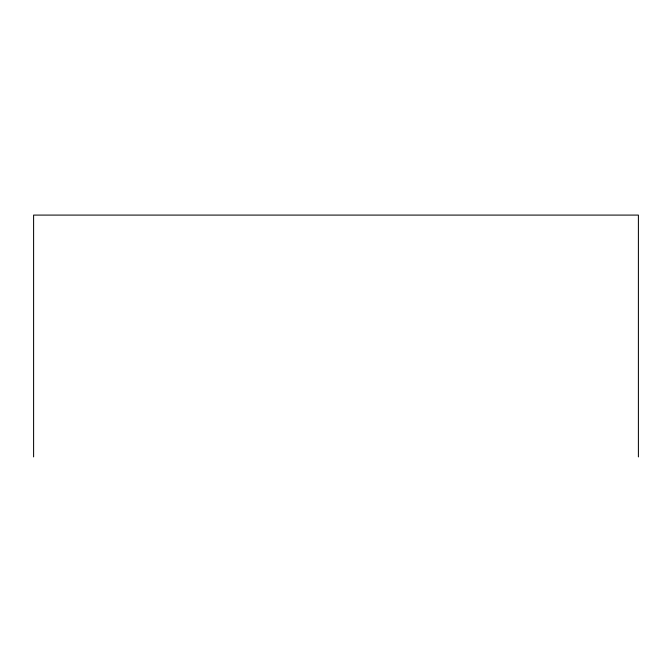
<?xml version="1.0" encoding="UTF-8"?>
<svg xmlns="http://www.w3.org/2000/svg" width="672" height="672" viewBox="0 0 672 672"><rect width="100%" height="100%" fill="white"/><g stroke="black" fill="none" stroke-linecap="round" stroke-linejoin="round"><path stroke-width="1.01" d="M638.4 456.91L638.4 215.09L33.6 215.09L33.6 456.91"/></g></svg>
